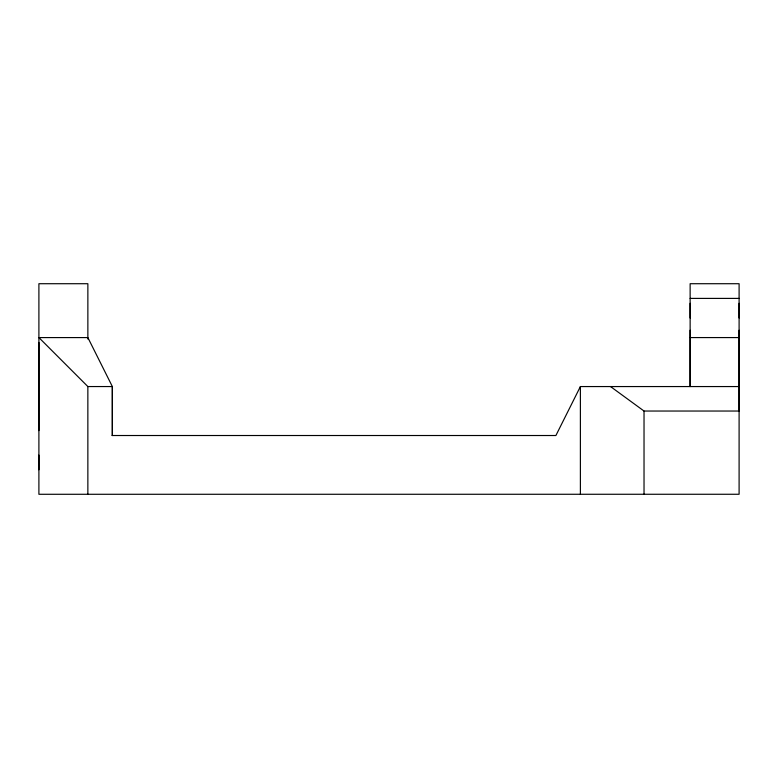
<?xml version="1.0" encoding="UTF-8"?>
<svg xmlns="http://www.w3.org/2000/svg" width="778" height="778" viewBox="0 0 778 778"><rect width="100%" height="100%" fill="white"/><g stroke="black" fill="none" stroke-linecap="round" stroke-linejoin="round"><path stroke-width="1.17" d="M580.388 494.283L580.388 386.559L739.1 386.559M610.526 386.559L644.028 411.037L739.1 411.037L739.1 283.717L690.135 283.717L690.135 386.54L690.135 330.232M580.388 386.559L555.9 435.515L112.11 435.515M690.135 298.402L739.1 298.402M690.135 337.574L739.1 337.574M87.865 339.043L87.865 283.717L38.9 283.717L38.9 337.574L87.856 386.549L112.343 386.549L112.343 435.515L112.343 386.54L87.865 337.584L38.9 337.584L38.9 494.283L739.1 494.263L739.1 330.232M739.1 303.303L739.1 317.988M690.135 303.303L690.135 317.988M644.028 411.037L644.028 494.283M87.856 386.549L87.865 494.283M38.9 342.476L38.9 430.613M38.9 455.091L38.9 469.786"/></g></svg>
